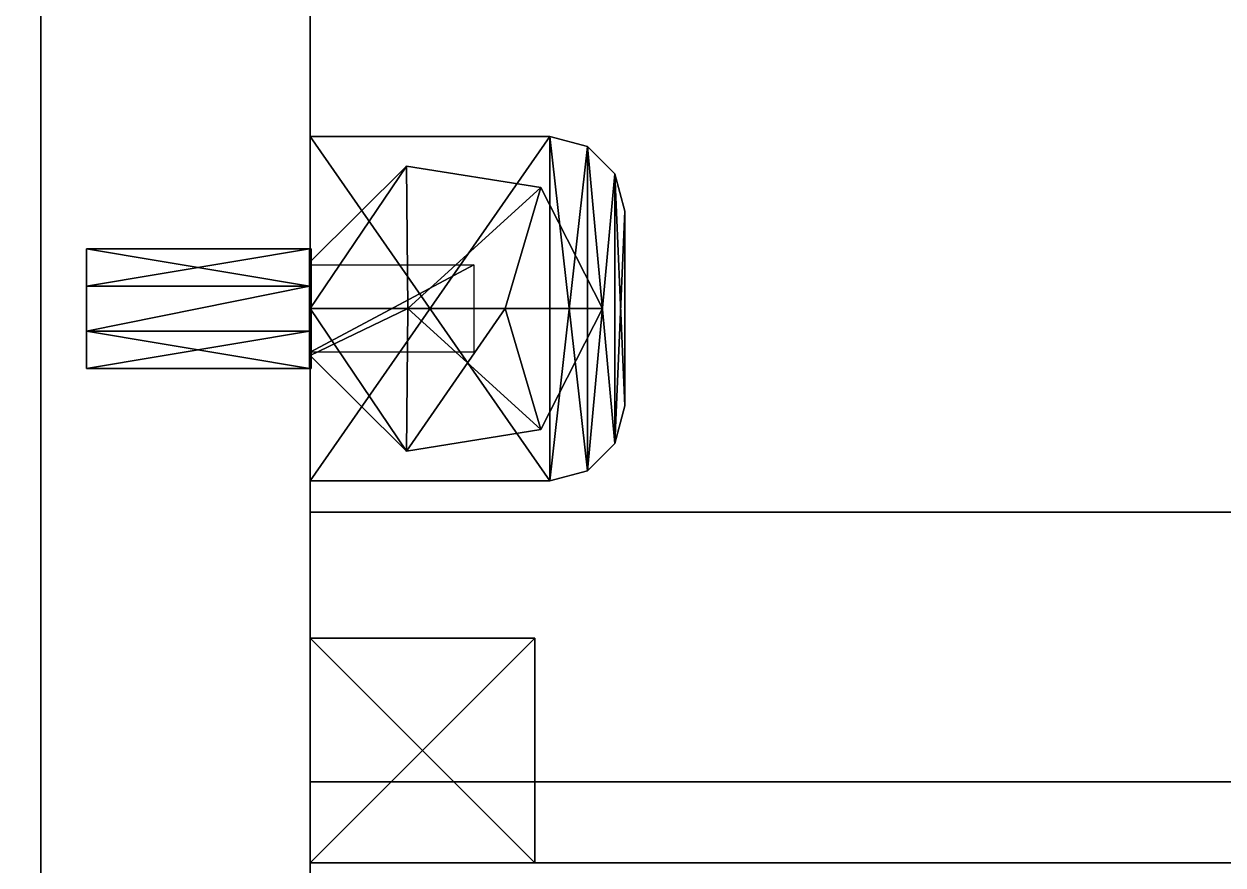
# Model space of a CAD drawing. Extents: x -100 to 4856, y -100 to 4830.
# Drawn here: x 1021.4 to 1101.4, y 44.5 to 100.6 of the extents above; entities that cross this region are included whole.
import ezdxf

# ---------------------------------------------------------------- set-up
doc = ezdxf.new("R2010")
doc.units = 0
for name, color, linetype in [('LAYER0', 7, 'CONTINUOUS'), ('LAYER1209', 7, 'CONTINUOUS'), ('LAYER1212', 7, 'CONTINUOUS'), ('LAYER1213', 254, 'CONTINUOUS'), ('LAYER1219', 253, 'CONTINUOUS'), ('LAYER1220', 253, 'CONTINUOUS'), ('LAYER1221', 253, 'CONTINUOUS'), ('LAYER1222', 253, 'CONTINUOUS'), ('LAYER835', 7, 'CONTINUOUS'), ('LAYER840', 7, 'CONTINUOUS'), ('LAYER844', 7, 'CONTINUOUS'), ('LAYER850', 7, 'CONTINUOUS'), ('LAYER851', 7, 'CONTINUOUS')]:
    doc.layers.add(name, color=color, linetype=linetype)

msp = doc.modelspace()

# ---------------------------------------------------------------- linework, layer by layer
at = {"layer": 'LAYER0', "invisible_edges": 1}
for points in [[(4856, 4830, -5), (-100, -100, -5), (-100, 4830, -5), (4856, 4830, -5)], [(-100, -100, -5), (4856, 4830, -5), (4856, -100, -5), (-100, -100, -5)], [(4856, -100), (-100, 4830), (-100, -100), (4856, -100)], [(-100, 4830), (4856, -100), (4856, 4830), (-100, 4830)]]:
    msp.add_3dface(points, dxfattribs=at)
at = {"layer": 'LAYER1209', "invisible_edges": 1}
for points in [[(1824.5, 44.6, 1984), (1040.5, 520, 1984), (1040.5, 44.6, 1984), (1824.5, 44.6, 1984)], [(1040.5, 520, 1984), (1824.5, 44.6, 1984), (1824.5, 520, 1984), (1040.5, 520, 1984)], [(1040.5, 44.6, 1966), (1040.5, 520, 1984), (1040.5, 520, 1966), (1040.5, 44.6, 1966)], [(1040.5, 520, 1984), (1040.5, 44.6, 1966), (1040.5, 44.6, 1984), (1040.5, 520, 1984)], [(1824.5, 520, 1966), (1040.5, 44.6, 1966), (1040.5, 520, 1966), (1824.5, 520, 1966)], [(1040.5, 44.6, 1966), (1824.5, 520, 1966), (1824.5, 44.6, 1966), (1040.5, 44.6, 1966)], [(1040.5, 44.6, 1966), (1824.5, 44.6, 1984), (1040.5, 44.6, 1984), (1040.5, 44.6, 1966)], [(1824.5, 44.6, 1984), (1040.5, 44.6, 1966), (1824.5, 44.6, 1966), (1824.5, 44.6, 1984)]]:
    msp.add_3dface(points, dxfattribs=at)
at = {"layer": 'LAYER1212'}
for points in [[(1040.5, 93.1, 1964.01), (1056.5, 93.1, 1964.01), (1040.5, 70.1, 1964.01), (1040.5, 93.1, 1964.01)], [(1040.5, 70.1, 1964.01), (1056.5, 93.1, 1964.01), (1056.5, 70.1, 1964.01), (1040.5, 70.1, 1964.01)], [(1040.5, 93.1, 1966), (1056.5, 93.1, 1966), (1040.5, 70.1, 1966), (1040.5, 93.1, 1966)], [(1040.5, 70.1, 1966), (1056.5, 93.1, 1966), (1056.5, 70.1, 1966), (1040.5, 70.1, 1966)], [(1040.5, 70.1, 1964.01), (1040.5, 70.1, 1966), (1040.5, 93.1, 1964.01), (1040.5, 70.1, 1964.01)], [(1040.5, 93.1, 1964.01), (1040.5, 70.1, 1966), (1040.5, 93.1, 1966), (1040.5, 93.1, 1964.01)], [(1040.5, 93.1, 1964.01), (1040.5, 93.1, 1966), (1056.5, 93.1, 1964.01), (1040.5, 93.1, 1964.01)], [(1056.5, 93.1, 1964.01), (1040.5, 93.1, 1966), (1056.5, 93.1, 1966), (1056.5, 93.1, 1964.01)], [(1056.5, 70.1, 1964.01), (1040.5, 70.1, 1964.01), (1056.5, 93.1, 1964.01), (1056.5, 70.1, 1964.01)], [(1056.5, 93.1, 1964.01), (1040.5, 70.1, 1964.01), (1040.5, 93.1, 1964.01), (1056.5, 93.1, 1964.01)], [(1056.5, 93.1, 1966), (1056.5, 93.1, 1964.01), (1040.5, 93.1, 1966), (1056.5, 93.1, 1966)], [(1040.5, 93.1, 1966), (1056.5, 93.1, 1964.01), (1040.5, 93.1, 1964.01), (1040.5, 93.1, 1966)], [(1040.5, 93.1, 1964.01), (1040.5, 93.1, 1966), (1040.5, 70.1, 1964.01), (1040.5, 93.1, 1964.01)], [(1040.5, 70.1, 1964.01), (1040.5, 93.1, 1966), (1040.5, 70.1, 1966), (1040.5, 70.1, 1964.01)], [(1056.5, 93.1, 1966), (1040.5, 93.1, 1966), (1056.5, 70.1, 1966), (1056.5, 93.1, 1966)], [(1056.5, 70.1, 1966), (1040.5, 93.1, 1966), (1040.5, 70.1, 1966), (1056.5, 70.1, 1966)], [(1059, 92.43012, 1964.01), (1056.5, 93.1, 1964.01), (1059, 92.43012, 1966), (1059, 92.43012, 1964.01)], [(1059, 92.43012, 1966), (1056.5, 93.1, 1964.01), (1056.5, 93.1, 1966), (1059, 92.43012, 1966)], [(1059, 92.43012, 1964.01), (1059, 70.76987, 1964.01), (1056.5, 93.1, 1964.01), (1059, 92.43012, 1964.01)], [(1056.5, 93.1, 1964.01), (1059, 70.76987, 1964.01), (1056.5, 70.1, 1964.01), (1056.5, 93.1, 1964.01)], [(1059, 92.43012, 1966), (1056.5, 93.1, 1966), (1059, 70.76987, 1966), (1059, 92.43012, 1966)], [(1059, 70.76987, 1966), (1056.5, 93.1, 1966), (1056.5, 70.1, 1966), (1059, 70.76987, 1966)], [(1056.5, 93.1, 1964.01), (1056.5, 70.1, 1964.01), (1059, 92.43012, 1964.01), (1056.5, 93.1, 1964.01)], [(1056.5, 93.1, 1966), (1056.5, 70.1, 1966), (1059, 92.43012, 1966), (1056.5, 93.1, 1966)], [(1059, 92.43012, 1964.01), (1059, 92.43012, 1966), (1056.5, 93.1, 1964.01), (1059, 92.43012, 1964.01)], [(1056.5, 93.1, 1964.01), (1059, 92.43012, 1966), (1056.5, 93.1, 1966), (1056.5, 93.1, 1964.01)], [(1059, 92.43012, 1964.01), (1056.5, 70.1, 1964.01), (1059, 70.76987, 1964.01), (1059, 92.43012, 1964.01)], [(1059, 92.43012, 1966), (1056.5, 70.1, 1966), (1059, 70.76987, 1966), (1059, 92.43012, 1966)], [(1060.83, 90.6, 1964.01), (1059, 92.43012, 1964.01), (1060.83, 90.6, 1966), (1060.83, 90.6, 1964.01)], [(1060.83, 90.6, 1966), (1059, 92.43012, 1964.01), (1059, 92.43012, 1966), (1060.83, 90.6, 1966)], [(1060.83, 90.6, 1964.01), (1059, 70.76987, 1964.01), (1059, 92.43012, 1964.01), (1060.83, 90.6, 1964.01)], [(1060.83, 90.6, 1966), (1059, 92.43012, 1966), (1060.83, 72.6, 1966), (1060.83, 90.6, 1966)], [(1060.83, 72.6, 1966), (1059, 92.43012, 1966), (1059, 70.76987, 1966), (1060.83, 72.6, 1966)], [(1059, 92.43012, 1964.01), (1059, 70.76987, 1964.01), (1060.83, 90.6, 1964.01), (1059, 92.43012, 1964.01)], [(1059, 92.43012, 1966), (1059, 70.76987, 1966), (1060.83, 90.6, 1966), (1059, 92.43012, 1966)], [(1060.83, 90.6, 1964.01), (1060.83, 90.6, 1966), (1059, 92.43012, 1964.01), (1060.83, 90.6, 1964.01)], [(1059, 92.43012, 1964.01), (1060.83, 90.6, 1966), (1059, 92.43012, 1966), (1059, 92.43012, 1964.01)], [(1047, 81.6, 1980), (1046.931, 91.11755, 1980), (1040.5, 81.6, 1980), (1047, 81.6, 1980)], [(1040.5, 81.6, 1980), (1046.931, 91.11755, 1980), (1040.5, 84.7225, 1980), (1040.5, 81.6, 1980)], [(1040.5, 84.7225, 1966), (1040.5, 84.7225, 1980), (1046.931, 91.11755, 1966), (1040.5, 84.7225, 1966)], [(1046.931, 91.11755, 1966), (1040.5, 84.7225, 1980), (1046.931, 91.11755, 1980), (1046.931, 91.11755, 1966)], [(1046.931, 91.11755, 1966), (1046.931, 91.11755, 1980), (1040.5, 84.7225, 1966), (1046.931, 91.11755, 1966)], [(1040.5, 84.7225, 1966), (1046.931, 91.11755, 1980), (1040.5, 84.7225, 1980), (1040.5, 84.7225, 1966)], [(1047, 81.6, 1980), (1046.931, 91.11755, 1980), (1040.5, 81.6, 1980), (1047, 81.6, 1980)], [(1040.5, 81.6, 1980), (1046.931, 91.11755, 1980), (1040.5, 84.7225, 1980), (1040.5, 81.6, 1980)], [(1055.887, 89.6835, 1966), (1046.931, 91.11755, 1966), (1055.887, 89.6835, 1980), (1055.887, 89.6835, 1966)], [(1055.887, 89.6835, 1980), (1046.931, 91.11755, 1966), (1046.931, 91.11755, 1980), (1055.887, 89.6835, 1980)], [(1047, 81.6, 1980), (1055.887, 89.6835, 1980), (1046.931, 91.11755, 1980), (1047, 81.6, 1980)], [(1055.887, 89.6835, 1966), (1055.887, 89.6835, 1980), (1046.931, 91.11755, 1966), (1055.887, 89.6835, 1966)], [(1046.931, 91.11755, 1966), (1055.887, 89.6835, 1980), (1046.931, 91.11755, 1980), (1046.931, 91.11755, 1966)], [(1047, 81.6, 1980), (1055.887, 89.6835, 1980), (1046.931, 91.11755, 1980), (1047, 81.6, 1980)], [(1060.83, 72.6, 1964.01), (1059, 70.76987, 1964.01), (1060.83, 90.6, 1964.01), (1060.83, 72.6, 1964.01)], [(1060.83, 90.6, 1964.01), (1059, 70.76987, 1964.01), (1060.83, 72.6, 1964.01), (1060.83, 90.6, 1964.01)], [(1060.83, 90.6, 1966), (1059, 70.76987, 1966), (1060.83, 72.6, 1966), (1060.83, 90.6, 1966)], [(1061.5, 88.1, 1964.01), (1060.83, 90.6, 1964.01), (1061.5, 88.1, 1966), (1061.5, 88.1, 1964.01)], [(1061.5, 88.1, 1966), (1060.83, 90.6, 1964.01), (1060.83, 90.6, 1966), (1061.5, 88.1, 1966)], [(1061.5, 88.1, 1964.01), (1060.83, 72.6, 1964.01), (1060.83, 90.6, 1964.01), (1061.5, 88.1, 1964.01)], [(1061.5, 88.1, 1966), (1060.83, 90.6, 1966), (1061.5, 75.1, 1966), (1061.5, 88.1, 1966)], [(1061.5, 75.1, 1966), (1060.83, 90.6, 1966), (1060.83, 72.6, 1966), (1061.5, 75.1, 1966)], [(1060.83, 90.6, 1964.01), (1060.83, 72.6, 1964.01), (1061.5, 88.1, 1964.01), (1060.83, 90.6, 1964.01)], [(1060.83, 90.6, 1966), (1060.83, 72.6, 1966), (1061.5, 88.1, 1966), (1060.83, 90.6, 1966)], [(1061.5, 88.1, 1964.01), (1061.5, 88.1, 1966), (1060.83, 90.6, 1964.01), (1061.5, 88.1, 1964.01)], [(1060.83, 90.6, 1964.01), (1061.5, 88.1, 1966), (1060.83, 90.6, 1966), (1060.83, 90.6, 1964.01)], [(1053.5, 81.6, 1980), (1055.887, 89.6835, 1980), (1047, 81.6, 1980), (1053.5, 81.6, 1980)], [(1053.5, 81.6, 1980), (1055.887, 89.6835, 1980), (1047, 81.6, 1980), (1053.5, 81.6, 1980)], [(1060, 81.6, 1980), (1055.887, 89.6835, 1980), (1053.5, 81.6, 1980), (1060, 81.6, 1980)], [(1053.5, 81.6, 1980), (1060, 81.6, 1980), (1055.887, 89.6835, 1980), (1053.5, 81.6, 1980)], [(1060, 81.6, 1966), (1055.887, 89.6835, 1966), (1060, 81.6, 1980), (1060, 81.6, 1966)], [(1060, 81.6, 1980), (1055.887, 89.6835, 1966), (1055.887, 89.6835, 1980), (1060, 81.6, 1980)], [(1060, 81.6, 1966), (1060, 81.6, 1980), (1055.887, 89.6835, 1966), (1060, 81.6, 1966)], [(1055.887, 89.6835, 1966), (1060, 81.6, 1980), (1055.887, 89.6835, 1980), (1055.887, 89.6835, 1966)], [(1061.5, 75.1, 1964.01), (1060.83, 72.6, 1964.01), (1061.5, 88.1, 1964.01), (1061.5, 75.1, 1964.01)], [(1061.5, 88.1, 1964.01), (1060.83, 72.6, 1964.01), (1061.5, 75.1, 1964.01), (1061.5, 88.1, 1964.01)], [(1061.5, 88.1, 1966), (1060.83, 72.6, 1966), (1061.5, 75.1, 1966), (1061.5, 88.1, 1966)], [(1061.5, 88.1, 1966), (1061.5, 88.1, 1964.01), (1061.5, 75.1, 1966), (1061.5, 88.1, 1966)], [(1061.5, 75.1, 1966), (1061.5, 88.1, 1964.01), (1061.5, 75.1, 1964.01), (1061.5, 75.1, 1966)], [(1061.5, 88.1, 1964.01), (1061.5, 88.1, 1966), (1061.5, 75.1, 1964.01), (1061.5, 88.1, 1964.01)], [(1061.5, 75.1, 1964.01), (1061.5, 88.1, 1966), (1061.5, 75.1, 1966), (1061.5, 75.1, 1964.01)], [(1040.5, 84.7225, 1966), (1040.5, 78.4775, 1966), (1040.5, 84.7225, 1980), (1040.5, 84.7225, 1966)], [(1040.5, 84.7225, 1980), (1040.5, 78.4775, 1966), (1040.5, 78.4775, 1980), (1040.5, 84.7225, 1980)], [(1040.5, 84.7225, 1966), (1040.5, 84.7225, 1980), (1040.5, 78.4775, 1966), (1040.5, 84.7225, 1966)], [(1040.5, 78.4775, 1966), (1040.5, 84.7225, 1980), (1040.5, 78.4775, 1980), (1040.5, 78.4775, 1966)], [(1051.408, 78.6802, 1964), (1040.5, 78.6802, 1964), (1051.408, 84.5198, 1964), (1051.408, 78.6802, 1964)], [(1051.408, 84.5198, 1964), (1040.5, 78.6802, 1964), (1040.5, 84.5198, 1964), (1051.408, 84.5198, 1964)], [(1046.931, 72.08245, 1980), (1047, 81.6, 1980), (1040.5, 78.4775, 1980), (1046.931, 72.08245, 1980)], [(1040.5, 78.4775, 1980), (1047, 81.6, 1980), (1040.5, 81.6, 1980), (1040.5, 78.4775, 1980)], [(1047, 81.6, 1980), (1046.931, 72.08245, 1980), (1040.5, 81.6, 1980), (1047, 81.6, 1980)], [(1040.5, 81.6, 1980), (1046.931, 72.08245, 1980), (1040.5, 78.4775, 1980), (1040.5, 81.6, 1980)], [(1055.887, 73.51649, 1980), (1053.5, 81.6, 1980), (1046.931, 72.08245, 1980), (1055.887, 73.51649, 1980)], [(1046.931, 72.08245, 1980), (1053.5, 81.6, 1980), (1047, 81.6, 1980), (1046.931, 72.08245, 1980)], [(1047, 81.6, 1980), (1055.887, 73.51649, 1980), (1046.931, 72.08245, 1980), (1047, 81.6, 1980)], [(1053.5, 81.6, 1980), (1055.887, 73.51649, 1980), (1047, 81.6, 1980), (1053.5, 81.6, 1980)], [(1060, 81.6, 1980), (1053.5, 81.6, 1980), (1055.887, 73.51649, 1980), (1060, 81.6, 1980)], [(1053.5, 81.6, 1980), (1060, 81.6, 1980), (1055.887, 73.51649, 1980), (1053.5, 81.6, 1980)], [(1060, 81.6, 1980), (1055.887, 73.51649, 1980), (1060, 81.6, 1966), (1060, 81.6, 1980)], [(1060, 81.6, 1966), (1055.887, 73.51649, 1980), (1055.887, 73.51649, 1966), (1060, 81.6, 1966)], [(1055.887, 73.51649, 1966), (1055.887, 73.51649, 1980), (1060, 81.6, 1966), (1055.887, 73.51649, 1966)], [(1060, 81.6, 1966), (1055.887, 73.51649, 1980), (1060, 81.6, 1980), (1060, 81.6, 1966)], [(1046.931, 72.08245, 1980), (1040.5, 78.4775, 1980), (1046.931, 72.08245, 1966), (1046.931, 72.08245, 1980)], [(1046.931, 72.08245, 1966), (1040.5, 78.4775, 1980), (1040.5, 78.4775, 1966), (1046.931, 72.08245, 1966)], [(1040.5, 78.4775, 1966), (1040.5, 78.4775, 1980), (1046.931, 72.08245, 1966), (1040.5, 78.4775, 1966)], [(1046.931, 72.08245, 1966), (1040.5, 78.4775, 1980), (1046.931, 72.08245, 1980), (1046.931, 72.08245, 1966)], [(1061.5, 75.1, 1966), (1060.83, 72.6, 1966), (1061.5, 75.1, 1964.01), (1061.5, 75.1, 1966)], [(1061.5, 75.1, 1964.01), (1060.83, 72.6, 1966), (1060.83, 72.6, 1964.01), (1061.5, 75.1, 1964.01)], [(1061.5, 75.1, 1964.01), (1061.5, 75.1, 1966), (1060.83, 72.6, 1964.01), (1061.5, 75.1, 1964.01)], [(1060.83, 72.6, 1964.01), (1061.5, 75.1, 1966), (1060.83, 72.6, 1966), (1060.83, 72.6, 1964.01)], [(1055.887, 73.51649, 1980), (1046.931, 72.08245, 1980), (1055.887, 73.51649, 1966), (1055.887, 73.51649, 1980)], [(1055.887, 73.51649, 1966), (1046.931, 72.08245, 1980), (1046.931, 72.08245, 1966), (1055.887, 73.51649, 1966)], [(1046.931, 72.08245, 1966), (1046.931, 72.08245, 1980), (1055.887, 73.51649, 1966), (1046.931, 72.08245, 1966)], [(1055.887, 73.51649, 1966), (1046.931, 72.08245, 1980), (1055.887, 73.51649, 1980), (1055.887, 73.51649, 1966)], [(1060.83, 72.6, 1966), (1059, 70.76987, 1966), (1060.83, 72.6, 1964.01), (1060.83, 72.6, 1966)], [(1060.83, 72.6, 1964.01), (1059, 70.76987, 1966), (1059, 70.76987, 1964.01), (1060.83, 72.6, 1964.01)], [(1060.83, 72.6, 1964.01), (1060.83, 72.6, 1966), (1059, 70.76987, 1964.01), (1060.83, 72.6, 1964.01)], [(1059, 70.76987, 1964.01), (1060.83, 72.6, 1966), (1059, 70.76987, 1966), (1059, 70.76987, 1964.01)], [(1059, 70.76987, 1966), (1056.5, 70.1, 1966), (1059, 70.76987, 1964.01), (1059, 70.76987, 1966)], [(1059, 70.76987, 1964.01), (1056.5, 70.1, 1966), (1056.5, 70.1, 1964.01), (1059, 70.76987, 1964.01)], [(1059, 70.76987, 1964.01), (1059, 70.76987, 1966), (1056.5, 70.1, 1964.01), (1059, 70.76987, 1964.01)], [(1056.5, 70.1, 1964.01), (1059, 70.76987, 1966), (1056.5, 70.1, 1966), (1056.5, 70.1, 1964.01)], [(1056.5, 70.1, 1964.01), (1040.5, 70.1, 1964.01), (1056.5, 70.1, 1966), (1056.5, 70.1, 1964.01)], [(1056.5, 70.1, 1966), (1040.5, 70.1, 1964.01), (1040.5, 70.1, 1966), (1056.5, 70.1, 1966)], [(1056.5, 70.1, 1964.01), (1056.5, 70.1, 1966), (1040.5, 70.1, 1964.01), (1056.5, 70.1, 1964.01)], [(1040.5, 70.1, 1964.01), (1056.5, 70.1, 1966), (1040.5, 70.1, 1966), (1040.5, 70.1, 1964.01)]]:
    msp.add_3dface(points, dxfattribs=at)
at = {"layer": 'LAYER1213'}
for points in [[(1040.45, 83.1, 1974.83), (1040.45, 85.6, 1971.5), (1025.55, 83.1, 1974.83), (1040.45, 83.1, 1974.83)], [(1025.55, 83.1, 1974.83), (1040.45, 85.6, 1971.5), (1025.55, 85.6, 1971.5), (1025.55, 83.1, 1974.83)], [(1025.55, 83.1, 1974.83), (1025.55, 85.6, 1971.5), (1025.55, 80.1, 1974.83), (1025.55, 83.1, 1974.83)], [(1025.55, 80.1, 1974.83), (1025.55, 85.6, 1971.5), (1025.55, 77.6, 1971.5), (1025.55, 80.1, 1974.83)], [(1025.55, 85.6, 1971.5), (1025.55, 83.1, 1968.17), (1025.55, 77.6, 1971.5), (1025.55, 85.6, 1971.5)], [(1040.45, 85.6, 1971.5), (1040.45, 83.1, 1968.17), (1025.55, 85.6, 1971.5), (1040.45, 85.6, 1971.5)], [(1025.55, 85.6, 1971.5), (1040.45, 83.1, 1968.17), (1025.55, 83.1, 1968.17), (1025.55, 85.6, 1971.5)], [(1040.55, 83.1, 1974.83), (1040.55, 85.6, 1971.5), (1040.45, 83.1, 1974.83), (1040.55, 83.1, 1974.83)], [(1040.45, 83.1, 1974.83), (1040.55, 85.6, 1971.5), (1040.45, 85.6, 1971.5), (1040.45, 83.1, 1974.83)], [(1040.55, 85.6, 1971.5), (1040.55, 83.1, 1968.17), (1040.45, 85.6, 1971.5), (1040.55, 85.6, 1971.5)], [(1040.45, 85.6, 1971.5), (1040.55, 83.1, 1968.17), (1040.45, 83.1, 1968.17), (1040.45, 85.6, 1971.5)], [(1040.55, 85.6, 1975.5), (1040.55, 85.6, 1967.5), (1040.45, 85.6, 1975.5), (1040.55, 85.6, 1975.5)], [(1040.45, 85.6, 1975.5), (1040.55, 85.6, 1967.5), (1040.45, 85.6, 1967.5), (1040.45, 85.6, 1975.5)], [(1040.45, 85.6, 1967.5), (1040.55, 85.6, 1967.5), (1040.45, 77.6, 1967.5), (1040.45, 85.6, 1967.5)], [(1040.45, 77.6, 1967.5), (1040.55, 85.6, 1967.5), (1040.55, 77.6, 1967.5), (1040.45, 77.6, 1967.5)], [(1040.45, 77.6, 1975.5), (1040.55, 77.6, 1975.5), (1040.45, 85.6, 1975.5), (1040.45, 77.6, 1975.5)], [(1040.45, 85.6, 1975.5), (1040.55, 77.6, 1975.5), (1040.55, 85.6, 1975.5), (1040.45, 85.6, 1975.5)], [(1040.45, 85.6, 1975.5), (1040.45, 85.6, 1967.5), (1040.45, 77.6, 1975.5), (1040.45, 85.6, 1975.5)], [(1040.45, 77.6, 1975.5), (1040.45, 85.6, 1967.5), (1040.45, 77.6, 1967.5), (1040.45, 77.6, 1975.5)], [(1040.55, 77.6, 1975.5), (1040.55, 77.6, 1967.5), (1040.55, 85.6, 1975.5), (1040.55, 77.6, 1975.5)], [(1040.55, 85.6, 1975.5), (1040.55, 77.6, 1967.5), (1040.55, 85.6, 1967.5), (1040.55, 85.6, 1975.5)], [(1025.55, 77.6, 1971.5), (1025.55, 83.1, 1968.17), (1025.55, 80.1, 1968.17), (1025.55, 77.6, 1971.5)], [(1040.45, 80.1, 1974.83), (1040.45, 83.1, 1974.83), (1025.55, 80.1, 1974.83), (1040.45, 80.1, 1974.83)], [(1025.55, 80.1, 1974.83), (1040.45, 83.1, 1974.83), (1025.55, 83.1, 1974.83), (1025.55, 80.1, 1974.83)], [(1025.55, 83.1, 1968.17), (1040.45, 83.1, 1968.17), (1025.55, 80.1, 1968.17), (1025.55, 83.1, 1968.17)], [(1025.55, 80.1, 1968.17), (1040.45, 83.1, 1968.17), (1040.45, 80.1, 1968.17), (1025.55, 80.1, 1968.17)], [(1040.55, 83.1, 1974.83), (1040.45, 83.1, 1974.83), (1040.55, 80.1, 1974.83), (1040.55, 83.1, 1974.83)], [(1040.55, 80.1, 1974.83), (1040.45, 83.1, 1974.83), (1040.45, 80.1, 1974.83), (1040.55, 80.1, 1974.83)], [(1040.45, 83.1, 1968.17), (1040.55, 83.1, 1968.17), (1040.45, 80.1, 1968.17), (1040.45, 83.1, 1968.17)], [(1040.45, 80.1, 1968.17), (1040.55, 83.1, 1968.17), (1040.55, 80.1, 1968.17), (1040.45, 80.1, 1968.17)], [(1025.55, 80.1, 1974.83), (1025.55, 77.6, 1971.5), (1040.45, 80.1, 1974.83), (1025.55, 80.1, 1974.83)], [(1040.45, 80.1, 1974.83), (1025.55, 77.6, 1971.5), (1040.45, 77.6, 1971.5), (1040.45, 80.1, 1974.83)], [(1025.55, 77.6, 1971.5), (1025.55, 80.1, 1968.17), (1040.45, 77.6, 1971.5), (1025.55, 77.6, 1971.5)], [(1040.45, 77.6, 1971.5), (1025.55, 80.1, 1968.17), (1040.45, 80.1, 1968.17), (1040.45, 77.6, 1971.5)], [(1040.45, 80.1, 1974.83), (1040.45, 77.6, 1971.5), (1040.55, 80.1, 1974.83), (1040.45, 80.1, 1974.83)], [(1040.55, 80.1, 1974.83), (1040.45, 77.6, 1971.5), (1040.55, 77.6, 1971.5), (1040.55, 80.1, 1974.83)], [(1040.45, 77.6, 1971.5), (1040.45, 80.1, 1968.17), (1040.55, 77.6, 1971.5), (1040.45, 77.6, 1971.5)], [(1040.55, 77.6, 1971.5), (1040.45, 80.1, 1968.17), (1040.55, 80.1, 1968.17), (1040.55, 77.6, 1971.5)], [(1040.55, 77.6, 1967.5), (1040.55, 77.6, 1975.5), (1040.45, 77.6, 1967.5), (1040.55, 77.6, 1967.5)], [(1040.45, 77.6, 1967.5), (1040.55, 77.6, 1975.5), (1040.45, 77.6, 1975.5), (1040.45, 77.6, 1967.5)]]:
    msp.add_3dface(points, dxfattribs=at)
at = {"layer": 'LAYER1219'}
for points in [[(1055.5, 59.6, 1984), (1055.5, 59.6, 1969), (1040.5, 59.6, 1984), (1055.5, 59.6, 1984)], [(1040.5, 59.6, 1984), (1055.5, 59.6, 1969), (1040.5, 59.6, 1969), (1040.5, 59.6, 1984)], [(1040.5, 59.6, 1984), (1040.5, 59.6, 1969), (1040.5, 44.6, 1984), (1040.5, 59.6, 1984)], [(1040.5, 44.6, 1984), (1040.5, 59.6, 1969), (1040.5, 44.6, 1969), (1040.5, 44.6, 1984)], [(1040.5, 59.6, 1984), (1040.5, 44.6, 1984), (1055.5, 59.6, 1984), (1040.5, 59.6, 1984)], [(1055.5, 59.6, 1984), (1040.5, 44.6, 1984), (1055.5, 44.6, 1984), (1055.5, 59.6, 1984)], [(1055.5, 59.6, 1969), (1055.5, 44.6, 1969), (1040.5, 59.6, 1969), (1055.5, 59.6, 1969)], [(1040.5, 59.6, 1969), (1055.5, 44.6, 1969), (1040.5, 44.6, 1969), (1040.5, 59.6, 1969)], [(1055.5, 59.6, 1984), (1055.5, 44.6, 1984), (1055.5, 59.6, 1969), (1055.5, 59.6, 1984)], [(1055.5, 59.6, 1969), (1055.5, 44.6, 1984), (1055.5, 44.6, 1969), (1055.5, 59.6, 1969)], [(1040.5, 44.6, 1984), (1040.5, 44.6, 1969), (1055.5, 44.6, 1984), (1040.5, 44.6, 1984)], [(1055.5, 44.6, 1984), (1040.5, 44.6, 1969), (1055.5, 44.6, 1969), (1055.5, 44.6, 1984)]]:
    msp.add_3dface(points, dxfattribs=at)
at = {"layer": 'LAYER1220'}
for points in [[(1055.5, 59.6, 1984), (1055.5, 59.6, 1969), (1040.5, 59.6, 1984), (1055.5, 59.6, 1984)], [(1040.5, 59.6, 1984), (1055.5, 59.6, 1969), (1040.5, 59.6, 1969), (1040.5, 59.6, 1984)], [(1040.5, 59.6, 1984), (1040.5, 59.6, 1969), (1040.5, 44.6, 1984), (1040.5, 59.6, 1984)], [(1040.5, 44.6, 1984), (1040.5, 59.6, 1969), (1040.5, 44.6, 1969), (1040.5, 44.6, 1984)], [(1040.5, 59.6, 1984), (1040.5, 44.6, 1984), (1055.5, 59.6, 1984), (1040.5, 59.6, 1984)], [(1055.5, 59.6, 1984), (1040.5, 44.6, 1984), (1055.5, 44.6, 1984), (1055.5, 59.6, 1984)], [(1055.5, 59.6, 1969), (1055.5, 44.6, 1969), (1040.5, 59.6, 1969), (1055.5, 59.6, 1969)], [(1040.5, 59.6, 1969), (1055.5, 44.6, 1969), (1040.5, 44.6, 1969), (1040.5, 59.6, 1969)], [(1055.5, 59.6, 1984), (1055.5, 44.6, 1984), (1055.5, 59.6, 1969), (1055.5, 59.6, 1984)], [(1055.5, 59.6, 1969), (1055.5, 44.6, 1984), (1055.5, 44.6, 1969), (1055.5, 59.6, 1969)], [(1040.5, 44.6, 1984), (1040.5, 44.6, 1969), (1055.5, 44.6, 1984), (1040.5, 44.6, 1984)], [(1055.5, 44.6, 1984), (1040.5, 44.6, 1969), (1055.5, 44.6, 1969), (1055.5, 44.6, 1984)]]:
    msp.add_3dface(points, dxfattribs=at)
at = {"layer": 'LAYER1221'}
for points in [[(1055.5, 59.6, 1984), (1055.5, 59.6, 1969), (1040.5, 59.6, 1984), (1055.5, 59.6, 1984)], [(1040.5, 59.6, 1984), (1055.5, 59.6, 1969), (1040.5, 59.6, 1969), (1040.5, 59.6, 1984)], [(1040.5, 59.6, 1984), (1040.5, 59.6, 1969), (1040.5, 44.6, 1984), (1040.5, 59.6, 1984)], [(1040.5, 44.6, 1984), (1040.5, 59.6, 1969), (1040.5, 44.6, 1969), (1040.5, 44.6, 1984)], [(1040.5, 59.6, 1984), (1040.5, 44.6, 1984), (1055.5, 59.6, 1984), (1040.5, 59.6, 1984)], [(1055.5, 59.6, 1984), (1040.5, 44.6, 1984), (1055.5, 44.6, 1984), (1055.5, 59.6, 1984)], [(1055.5, 59.6, 1969), (1055.5, 44.6, 1969), (1040.5, 59.6, 1969), (1055.5, 59.6, 1969)], [(1040.5, 59.6, 1969), (1055.5, 44.6, 1969), (1040.5, 44.6, 1969), (1040.5, 59.6, 1969)], [(1055.5, 59.6, 1984), (1055.5, 44.6, 1984), (1055.5, 59.6, 1969), (1055.5, 59.6, 1984)], [(1055.5, 59.6, 1969), (1055.5, 44.6, 1984), (1055.5, 44.6, 1969), (1055.5, 59.6, 1969)], [(1040.5, 44.6, 1984), (1040.5, 44.6, 1969), (1055.5, 44.6, 1984), (1040.5, 44.6, 1984)], [(1055.5, 44.6, 1984), (1040.5, 44.6, 1969), (1055.5, 44.6, 1969), (1055.5, 44.6, 1984)]]:
    msp.add_3dface(points, dxfattribs=at)
at = {"layer": 'LAYER1222'}
for points in [[(1055.5, 59.6, 1984), (1055.5, 59.6, 1969), (1040.5, 59.6, 1984), (1055.5, 59.6, 1984)], [(1040.5, 59.6, 1984), (1055.5, 59.6, 1969), (1040.5, 59.6, 1969), (1040.5, 59.6, 1984)], [(1040.5, 59.6, 1984), (1040.5, 59.6, 1969), (1040.5, 44.6, 1984), (1040.5, 59.6, 1984)], [(1040.5, 44.6, 1984), (1040.5, 59.6, 1969), (1040.5, 44.6, 1969), (1040.5, 44.6, 1984)], [(1040.5, 59.6, 1984), (1040.5, 44.6, 1984), (1055.5, 59.6, 1984), (1040.5, 59.6, 1984)], [(1055.5, 59.6, 1984), (1040.5, 44.6, 1984), (1055.5, 44.6, 1984), (1055.5, 59.6, 1984)], [(1055.5, 59.6, 1969), (1055.5, 44.6, 1969), (1040.5, 59.6, 1969), (1055.5, 59.6, 1969)], [(1040.5, 59.6, 1969), (1055.5, 44.6, 1969), (1040.5, 44.6, 1969), (1040.5, 59.6, 1969)], [(1055.5, 59.6, 1984), (1055.5, 44.6, 1984), (1055.5, 59.6, 1969), (1055.5, 59.6, 1984)], [(1055.5, 59.6, 1969), (1055.5, 44.6, 1984), (1055.5, 44.6, 1969), (1055.5, 59.6, 1969)], [(1040.5, 44.6, 1984), (1040.5, 44.6, 1969), (1055.5, 44.6, 1984), (1040.5, 44.6, 1984)], [(1055.5, 44.6, 1984), (1040.5, 44.6, 1969), (1055.5, 44.6, 1969), (1055.5, 44.6, 1984)]]:
    msp.add_3dface(points, dxfattribs=at)
at = {"layer": 'LAYER835', "invisible_edges": 1}
for points in [[(1824.5, 44.6, 866), (1040.5, 520, 866), (1040.5, 44.6, 866), (1824.5, 44.6, 866)], [(1040.5, 520, 866), (1824.5, 44.6, 866), (1824.5, 520, 866), (1040.5, 520, 866)], [(1040.5, 44.6, 848), (1040.5, 520, 866), (1040.5, 520, 848), (1040.5, 44.6, 848)], [(1040.5, 520, 866), (1040.5, 44.6, 848), (1040.5, 44.6, 866), (1040.5, 520, 866)], [(1824.5, 520, 848), (1040.5, 44.6, 848), (1040.5, 520, 848), (1824.5, 520, 848)], [(1040.5, 44.6, 848), (1824.5, 520, 848), (1824.5, 44.6, 848), (1040.5, 44.6, 848)], [(1040.5, 44.6, 848), (1824.5, 44.6, 866), (1040.5, 44.6, 866), (1040.5, 44.6, 848)], [(1824.5, 44.6, 866), (1040.5, 44.6, 848), (1824.5, 44.6, 848), (1824.5, 44.6, 866)]]:
    msp.add_3dface(points, dxfattribs=at)
at = {"layer": 'LAYER840', "invisible_edges": 1}
for points in [[(1040.5, 20), (1022.5, 580), (1040.5, 580), (1040.5, 20)], [(1022.5, 580), (1040.5, 20), (1022.5, 20), (1022.5, 580)], [(1022.5, 20, 2540), (1040.5, 580, 2540), (1022.5, 580, 2540), (1022.5, 20, 2540)], [(1040.5, 580, 2540), (1022.5, 20, 2540), (1040.5, 20, 2540), (1040.5, 580, 2540)], [(1022.5, 580), (1022.5, 20, 2540), (1022.5, 580, 2540), (1022.5, 580)], [(1022.5, 20, 2540), (1022.5, 580), (1022.5, 20), (1022.5, 20, 2540)], [(1040.5, 20), (1040.5, 580, 2540), (1040.5, 20, 2540), (1040.5, 20)], [(1040.5, 580, 2540), (1040.5, 20), (1040.5, 580), (1040.5, 580, 2540)]]:
    msp.add_3dface(points, dxfattribs=at)
at = {"layer": 'LAYER844', "invisible_edges": 1}
for points in [[(1040.5, 20, 80), (1824.5, 580, 80), (1824.5, 20, 80), (1040.5, 20, 80)], [(1824.5, 580, 80), (1040.5, 20, 80), (1040.5, 580, 80), (1824.5, 580, 80)], [(1040.5, 20, 80), (1040.5, 580, 98), (1040.5, 580, 80), (1040.5, 20, 80)], [(1040.5, 580, 98), (1040.5, 20, 80), (1040.5, 20, 98), (1040.5, 580, 98)], [(1040.5, 580, 98), (1824.5, 20, 98), (1824.5, 580, 98), (1040.5, 580, 98)], [(1824.5, 20, 98), (1040.5, 580, 98), (1040.5, 20, 98), (1824.5, 20, 98)]]:
    msp.add_3dface(points, dxfattribs=at)
at = {"layer": 'LAYER850', "invisible_edges": 1}
for points in [[(1040.5, 68), (1824.5, 50), (1040.5, 50), (1040.5, 68)], [(1824.5, 50), (1040.5, 68), (1824.5, 68), (1824.5, 50)], [(1040.5, 50, 80), (1040.5, 68), (1040.5, 50), (1040.5, 50, 80)], [(1040.5, 68), (1040.5, 50, 80), (1040.5, 68, 80), (1040.5, 68)], [(1824.5, 68, 80), (1040.5, 50, 80), (1824.5, 50, 80), (1824.5, 68, 80)], [(1040.5, 50, 80), (1824.5, 68, 80), (1040.5, 68, 80), (1040.5, 50, 80)], [(1040.5, 68), (1824.5, 68, 80), (1824.5, 68), (1040.5, 68)], [(1824.5, 68, 80), (1040.5, 68), (1040.5, 68, 80), (1824.5, 68, 80)], [(1040.5, 50, 80), (1824.5, 50), (1824.5, 50, 80), (1040.5, 50, 80)], [(1824.5, 50), (1040.5, 50, 80), (1040.5, 50), (1824.5, 50)]]:
    msp.add_3dface(points, dxfattribs=at)
at = {"layer": 'LAYER851', "invisible_edges": 1}
for points in [[(1824.5, 20, 2539), (1040.5, 580, 2539), (1040.5, 20, 2539), (1824.5, 20, 2539)], [(1040.5, 580, 2539), (1824.5, 20, 2539), (1824.5, 580, 2539), (1040.5, 580, 2539)], [(1040.5, 20, 2521), (1040.5, 580, 2539), (1040.5, 580, 2521), (1040.5, 20, 2521)], [(1040.5, 580, 2539), (1040.5, 20, 2521), (1040.5, 20, 2539), (1040.5, 580, 2539)], [(1824.5, 580, 2521), (1040.5, 20, 2521), (1040.5, 580, 2521), (1824.5, 580, 2521)], [(1040.5, 20, 2521), (1824.5, 580, 2521), (1824.5, 20, 2521), (1040.5, 20, 2521)]]:
    msp.add_3dface(points, dxfattribs=at)

doc.saveas('drawing.dxf')
